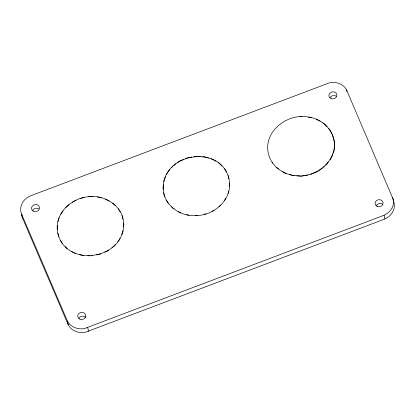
<?xml version="1.0" encoding="UTF-8"?>
<svg xmlns="http://www.w3.org/2000/svg" width="415" height="415" viewBox="0 0 415 415"><rect width="100%" height="100%" fill="white"/><g stroke="black" fill="none" stroke-linecap="round" stroke-linejoin="round"><path stroke-width="0.62" d="M57.223 229.293C61.301 268.863 125.159 261.279 123.603 223.011C122.928 205.944 104.699 194.578 88.628 196.715C72.194 197.872 56.067 212.039 57.223 229.293L57.374 225.423M163.251 189.365C164.013 206.079 181.692 217.413 197.499 215.53C214.171 214.788 230.693 200.518 229.63 183.082C225.76 143.346 161.518 150.915 163.251 189.365L163.012 187.886L163.432 184.716M122.933 230.735L122.804 232.172L121.662 234.485M228.867 190.962L228.001 193.509M333.598 152.528C338.36 135.544 325.189 119.064 308.376 117.046C286.905 112.621 261.517 132.945 268.982 155.677C272.411 167.089 283.839 174.502 295.35 175.695C317.293 178.782 342.048 157.327 332.223 134.543M57.893 221.563L59.163 217.813M163.826 181.791L164.044 180.141L165.507 176.832M123.447 226.875L123.841 224.427L123.603 223.011M229.505 186.169L229.63 183.082M119.562 239.522L120.044 238.148M225.812 198.469L224.479 200.435M330.356 159.884L333.027 153.68M60.777 214.15L63.08 210.768M166.545 174.476L167.287 172.79L169.813 169.673M115.142 244.741L114.338 245.971L111.962 247.527M220.718 205.077L219.089 206.499M325.754 165.362L328.317 162.125M65.684 207.557L68.859 204.777M171.26 167.888L172.516 166.342L175.986 163.749M117.741 241.53L119.198 239.922M108.548 250.069L107.485 251.085L104.715 252.061M213.958 210.327L212.132 211.276M319.073 170.638L322.434 168.08M72.272 202.23L76.106 200.238M177.682 162.488L179.368 161.228L183.523 159.448M323.513 167.375L324.587 166.674M100.721 253.767L99.47 254.509L96.493 254.836M206.032 213.886L204.019 214.394M310.705 174.518L312.552 173.423L318.269 171.405M67.448 321.127L69.424 323.99A16.18 14.245 -12.2 0 0 84.375 328.597L384.098 215.261L387.423 213.346A16.18 14.245 -12.2 0 0 393.389 199.771L346.499 89.78L344.766 87.28A16.18 14.245 -12.2 0 0 329.816 82.673L30.093 196.01L26.773 197.924A16.18 14.245 -12.2 0 0 20.802 211.5L21.746 214.431L67.448 321.127L68.257 324.857L70.234 327.72A16.18 14.245 -12.2 0 0 85.184 332.327L384.907 218.99L388.227 217.076A16.18 14.245 -12.2 0 0 394.198 203.5L393.7 201.965M80.1 198.531L84.333 197.462M185.412 158.644L187.383 157.804L191.86 157.02M301.601 176.245L303.723 175.566M197.499 215.53L195.278 215.561M91.29 255.873L92.192 255.583M300.164 116.698L302.032 116.667M193.94 156.657L196.01 156.294L200.398 156.559M88.628 196.715L92.97 196.648M304.75 175.389L307.8 175.057M294.634 175.535L292.933 175.669L289.431 174.362M188.944 215.188L186.532 214.643M82.637 255.464L83.54 255.396M308.376 117.046L311.473 117.741M202.681 156.694L204.668 156.813L208.574 158.022M97.281 196.902L101.431 197.841M296.917 175.675L301.015 176.173M87.85 255.65L89.645 255.873M285.997 173.299L284.83 173.102L282.605 171.571M180.93 212.905L180.069 212.76L178.429 211.634M75.359 253.212L74.093 252.994L71.676 251.334M316.1 119.178L320.069 121.196M211.033 158.784L212.76 159.319L215.899 161.259M105.462 199.086L109.145 200.964M79.389 254.457L82.186 255.5M278.486 169.024L276.722 167.421M173.963 208.87L173.097 208.465L171.603 206.727M322.906 122.954L324.489 123.929L327.062 126.725M218.383 162.799L219.737 163.64L221.942 166.031M112.621 203.117L115.583 205.799M272.686 163.043L272.084 162.063M168.485 203.35L167.717 202.645L166.591 200.263M61.731 242.832L62.556 243.589M328.389 128.168L329.873 129.776L331.86 133.817M224.193 168.474L225.122 169.481L226.372 172.018M118.265 208.714L120.303 212.029M65.243 246.5L67.116 248.673M164.838 196.705L164.247 195.501L163.795 192.731M58.811 236.804L57.835 233.085M60.523 240.275L61.487 242.319M228.037 175.4L228.945 178.86M122.01 215.499L122.985 219.213M21.471 214A16.18 14.245 -12.2 0 0 21.611 215.229L22.555 218.166L68.257 324.857M392.73 197.716L393.399 200.829M384.098 215.261L384.907 218.99M346.499 89.78L346.899 91.648M87.726 327.601L88.53 331.331M21.746 214.431L22.555 218.166M78.871 318.383A4.026 3.548 -12.2 0 1 85.781 317.47M32.666 210.509A4.026 3.548 -12.2 0 1 38.865 208.953M376.244 205.664A4.026 3.548 -12.2 0 1 382.443 204.102M330.044 97.795A4.026 3.548 -12.2 0 1 336.238 96.233M80.048 319.275A4.026 3.548 -12.2 0 0 85.698 315.431A4.026 3.548 -12.2 0 0 79.384 313.164A4.026 3.548 -12.2 0 0 80.048 319.275M33.843 211.406A4.026 3.548 -12.2 0 0 39.492 207.557A4.026 3.548 -12.2 0 0 33.179 205.295A4.026 3.548 -12.2 0 0 33.843 211.406M377.422 206.561A4.026 3.548 -12.2 0 0 383.071 202.712A4.026 3.548 -12.2 0 0 376.758 200.445A4.026 3.548 -12.2 0 0 377.422 206.561M331.217 98.687A4.026 3.548 -12.2 0 0 336.871 94.843A4.026 3.548 -12.2 0 0 330.558 92.576A4.026 3.548 -12.2 0 0 331.217 98.687"/></g></svg>
